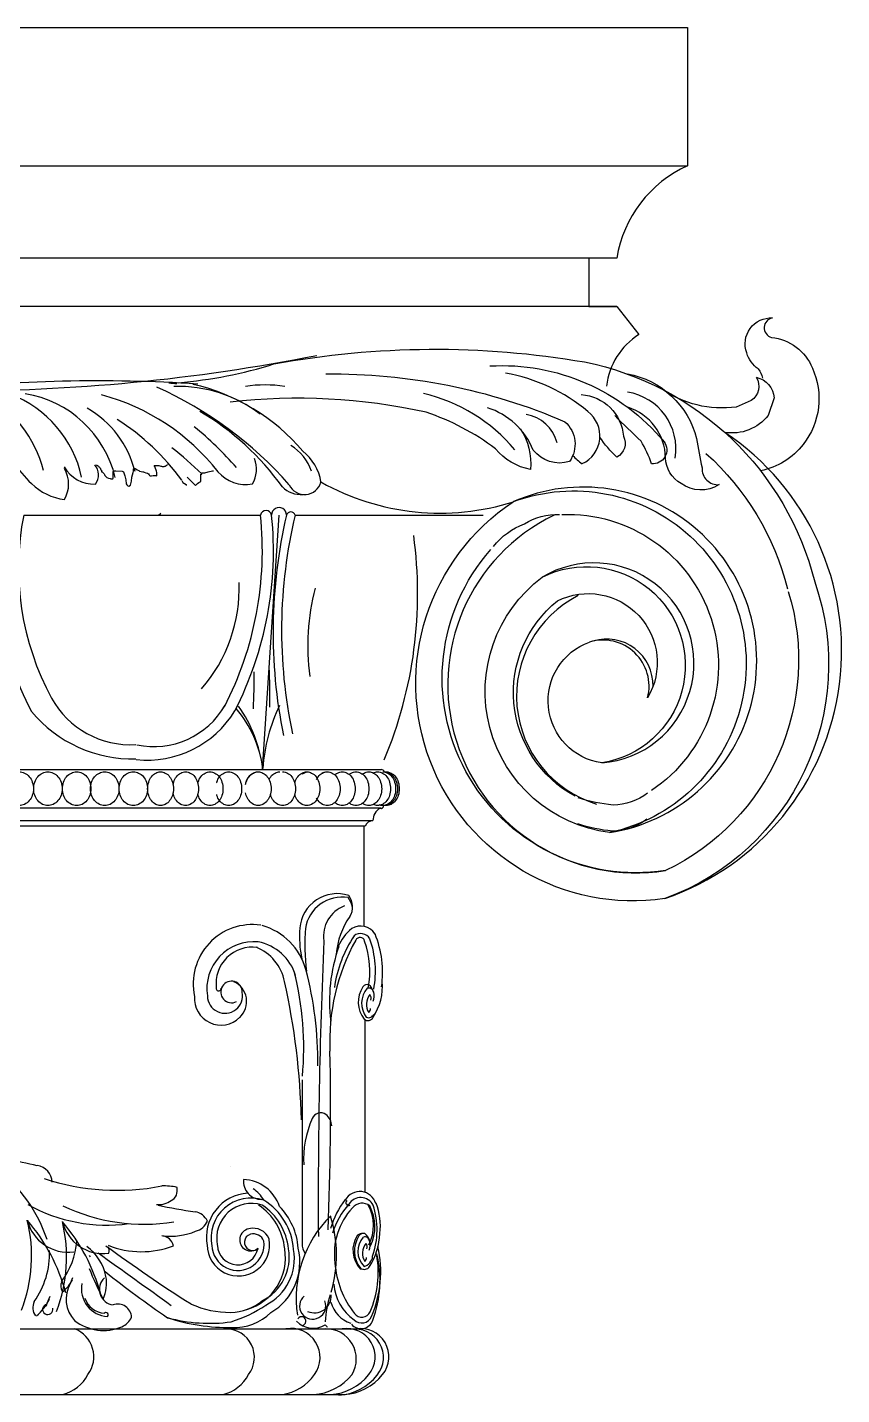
# Model space of a CAD drawing. Extents: x 15151 to 53333, y -36484 to -6005.
# Drawn here: x 35164.8 to 35341.4, y -7448.5 to -7152.2 of the extents above; entities that cross this region are included whole.
import ezdxf

# ---------------------------------------------------------------- set-up
doc = ezdxf.new("R2010")
doc.units = 0
doc.header["$MEASUREMENT"] = 0
for name, color, linetype in [('3', 3, 'CONTINUOUS'), ('4', 4, 'CONTINUOUS'), ('7', 7, 'CONTINUOUS')]:
    doc.layers.add(name, color=color, linetype=linetype)

# ---------------------------------------------------------------- blocks, each defined once
blk = doc.blocks.new('A$C5F35165B')
at = {"layer": '3'}
for p, q in [((346.52, 2905.23), (346.67, 2905.15)), ((346.67, 2905.15), (346.82, 2905.08)), ((346.82, 2905.08), (347.04, 2904.93)), ((347.04, 2904.93), (347.11, 2904.78)), ((347.11, 2904.78), (347.26, 2904.71)), ((347.26, 2904.71), (347.33, 2904.56)), ((347.33, 2904.56), (347.48, 2904.41)), ((347.48, 2904.41), (347.48, 2904.26)), ((347.48, 2904.26), (347.56, 2904.12)), ((347.56, 2904.12), (347.71, 2904.04)), ((347.71, 2904.04), (347.71, 2903.67)), ((347.71, 2903.67), (347.85, 2903.67)), ((347.85, 2903.67), (348, 2903.52)), ((350.23, 2903.75), (350.38, 2903.82)), ((350.23, 2902.41), (350.23, 2903.75)), ((350.38, 2903.82), (350.53, 2903.89)), ((350.53, 2903.89), (350.75, 2903.89)), ((350.75, 2903.89), (352.16, 2903.82)), ((352.16, 2903.82), (352.45, 2903.67)), ((352.45, 2903.67), (352.75, 2902.78)), ((354.53, 2903.52), (354.61, 2903.82)), ((354.61, 2904.34), (354.76, 2904.41)), ((354.61, 2903.82), (354.61, 2904.34)), ((354.76, 2904.41), (354.98, 2904.41)), ((354.98, 2904.41), (355.13, 2904.34)), ((355.13, 2904.34), (355.42, 2904.12)), ((355.42, 2904.12), (355.79, 2903.97)), ((355.79, 2903.97), (355.94, 2903.82)), ((355.94, 2903.82), (356.31, 2903.75)), ((356.31, 2903.75), (356.61, 2903.67)), ((356.61, 2903.67), (356.76, 2903.67)), ((356.76, 2903.67), (356.91, 2903.6)), ((356.91, 2903.6), (357.28, 2903.45)), ((359.13, 2905.08), (360.1, 2905.08)), ((359.21, 2904.86), (359.13, 2905.08)), ((359.28, 2904.64), (359.21, 2904.86)), ((359.58, 2903.82), (359.28, 2904.64)), ((359.65, 2903.52), (359.58, 2903.82)), ((360.1, 2905.08), (360.54, 2904.93)), ((360.54, 2904.93), (360.69, 2904.93)), ((360.69, 2904.93), (360.84, 2904.86)), ((360.84, 2904.86), (361.29, 2904.86)), ((361.29, 2904.86), (361.43, 2904.93)), ((361.43, 2904.93), (361.58, 2904.93)), ((361.58, 2904.93), (361.66, 2905.08)), ((361.66, 2905.08), (361.8, 2905.08)), ((361.8, 2905.08), (361.95, 2905.23)), ((361.95, 2905.23), (362.03, 2905.3)), ((370.12, 2903.44), (370.81, 2903.67)), ((370.81, 2903.67), (371.72, 2903.9)), ((371.72, 2903.9), (371.95, 2903.9)), ((348, 2903.52), (348.08, 2903.37)), ((348.08, 2903.37), (348.23, 2903.23)), ((348.23, 2903.23), (348.3, 2903.08)), ((348.3, 2903.08), (348.37, 2902.86)), ((348.37, 2902.86), (348.52, 2902.71)), ((348.52, 2902.71), (348.67, 2902.63)), ((348.67, 2902.63), (348.82, 2902.48)), ((348.82, 2902.48), (349.19, 2902.34)), ((349.19, 2902.34), (349.56, 2902.26)), ((349.56, 2902.26), (349.71, 2902.19)), ((349.71, 2902.19), (350.15, 2902.19)), ((350.15, 2902.19), (350.23, 2902.41)), ((352.75, 2902.78), (352.97, 2901.97)), ((352.97, 2901.97), (353.05, 2901.08)), ((353.05, 2901.08), (353.2, 2900.85)), ((353.2, 2900.85), (353.42, 2900.63)), ((353.42, 2900.63), (353.57, 2900.56)), ((353.57, 2900.56), (353.94, 2900.78)), ((353.94, 2900.78), (354.16, 2901.67)), ((354.16, 2901.67), (354.24, 2902.56)), ((354.24, 2902.56), (354.53, 2903.52)), ((357.28, 2903.45), (357.65, 2903.37)), ((357.65, 2903.37), (357.87, 2903.23)), ((357.87, 2903.23), (358.02, 2903)), ((358.02, 2903), (358.09, 2902.86)), ((358.09, 2902.86), (358.24, 2902.78)), ((358.24, 2902.78), (358.54, 2902.78)), ((358.54, 2902.78), (358.91, 2902.86)), ((358.91, 2902.86), (359.5, 2902.86)), ((359.5, 2902.86), (359.65, 2902.78)), ((359.65, 2902.78), (359.65, 2903.52)), ((365.09, 2901.84), (365.32, 2901.39)), ((365.32, 2901.39), (366.01, 2900.93)), ((366.01, 2900.93), (366.01, 2900.7)), ((366.26, 2902.5), (368.06, 2900.7)), ((368.06, 2900.7), (368.29, 2900.93)), ((368.29, 2900.93), (368.52, 2901.16)), ((368.52, 2901.16), (368.75, 2901.39)), ((368.75, 2901.39), (369.21, 2901.62)), ((369.21, 2903.21), (369.44, 2903.21)), ((369.21, 2901.62), (369.21, 2903.21)), ((369.44, 2903.44), (370.12, 2903.44)), ((369.44, 2903.21), (369.44, 2903.44)), ((360.06, 2894.31), (360.52, 2894.76)), ((330.8, 2894.32), (382.16, 2894.32)), ((359.83, 2894.31), (360.06, 2894.31)), ((386.11, 2894.32), (382.51, 2839.18)), ((389.69, 2894.32), (430.42, 2894.32)), ((141.45, 2839.15), (408.33, 2839.15)), ((141.45, 2830.89), (408.33, 2830.89)), ((143.46, 2828.15), (406.54, 2828.15)), ((145.11, 2826.96), (404.89, 2826.96)), ((391.16, 2771.95), (391.2, 2736.49)), ((375.69, 2753.16), (375.69, 2753.16)), ((345.01, 2733.84), (345.24, 2733.61)), ((404.53, 2730.85), (403.87, 2730.89)), ((149.49, 2703.74), (400.51, 2703.74))]:
    blk.add_line(p, q, dxfattribs=at)
for points in [[(396.35, 2924.89, -0.104951), (448.16, 2914.55, 0.221203)], [(431.89, 2926.63, -0.237883), (469.67, 2910.2, -0.64651), (466.97, 2905.41, 0.048956), (464.7, 2910.33, -0.009812), (458.97, 2915.89)], [(453.15, 2916.73, 0.132842), (435.28, 2925.08)], [(461.78, 2924.93, -0.291551), (476.75, 2910.88, 0.011196), (477.92, 2904.52, 0.455307), (481.61, 2900.91, -0.307915), (473.38, 2901.15, -0.266647), (470, 2906.72, 0.32295), (461.81, 2917.67)], [(490.12, 2925.97, -0.113598), (491.05, 2923.99)], [(489.67, 2924.19, -0.398494), (488.58, 2919.11), (485.35, 2917.73, -0.188097), (469.11, 2921.66)], [(489.67, 2924.19, -0.322783), (493.59, 2919.69), (492.29, 2915.92, -0.274151), (482.84, 2912.23)], [(451.73, 2920.41, -0.371939), (460.89, 2911.39, -0.405473), (459.44, 2906.87, -0.062902), (455.76, 2911.23, 0.132842)], [(433.15, 2908.68, 0.079313), (418.08, 2916.6)], [(449.17, 2905.92, -0.312172), (441.32, 2908.39, 0.222238), (431.37, 2917.58)], [(438.48, 2912.99, -0.175361), (440.71, 2904.21, -0.180934), (433.15, 2908.68)], [(448.16, 2914.55, -0.384918), (449.17, 2905.92)], [(449.9, 2907.25, 0.079774), (451.94, 2905.45)], [(478.77, 2907.68, -0.149462), (496.45, 2878.35, -0.289154)], [(437.04, 2897.22, -1.075913), (457.83, 2825.51, -0.674065), (443.27, 2880.85, -1.169786), (456.2, 2840.62, -0.782705), (453.5, 2866.8)], [(432.7, 2887.5, -0.141031), (439.4, 2892.41, -0.148741), (447.02, 2894.41, -0.651484)], [(447.5, 2894.44, -0.757341), (466.95, 2834.62, -0.651484)], [(496.63, 2877.75, -0.372058), (470.02, 2817.28, -0.70027), (432.09, 2886.82, -1.005835)], [(450.38, 2833.39, -0.536167), (446.56, 2875.72, -0.746775), (466.12, 2854.72)], [(365.91, 2838.68, -0.124737), (366.94, 2838.42, -0.105773), (367.89, 2837.61, -0.086744), (368.49, 2836.46, -0.076846), (368.71, 2835.02, -0.076846), (368.49, 2833.58, -0.086744), (367.89, 2832.43, -0.105773), (366.94, 2831.62, -0.124737), (365.91, 2831.36, -0.124737), (364.88, 2831.62, -0.105773), (363.93, 2832.43, -0.086744), (363.34, 2833.58, -0.030484), (363.2, 2834.14, -0.076846)], [(363.2, 2835.9, -0.030484), (363.34, 2836.46, -0.086744), (363.93, 2837.61, -0.105773), (364.88, 2838.42, -0.124737), (365.91, 2838.68, -0.124737)], [(371.21, 2838.68, -0.124737), (372.24, 2838.42, -0.105773), (373.19, 2837.61, -0.086744), (373.79, 2836.46, -0.076846), (374.01, 2835.02, -0.076846), (373.79, 2833.58, -0.086744), (373.19, 2832.43, -0.105773), (372.24, 2831.62, -0.124737), (371.21, 2831.36, -0.124737), (370.18, 2831.62, -0.105773), (369.23, 2832.43, -0.086744), (368.64, 2833.58, -0.014029), (368.56, 2833.84, -0.076846)], [(368.56, 2836.2, -0.014029), (368.64, 2836.46, -0.086744), (369.23, 2837.61, -0.105773), (370.18, 2838.42, -0.124737), (371.21, 2838.68, -0.124737)], [(375.26, 2838.68, -0.124737), (376.29, 2838.42, -0.105773), (377.24, 2837.61, -0.086744), (377.84, 2836.46, -0.076846), (378.06, 2835.02, -0.076846), (377.84, 2833.58, -0.086744), (377.24, 2832.43, -0.105773), (376.29, 2831.62, -0.124737), (375.26, 2831.36, -0.124737), (374.23, 2831.62, -0.105773), (373.28, 2832.43, -0.086744), (372.69, 2833.58, -0.010757), (372.63, 2833.78, -0.076846)], [(372.63, 2836.26, -0.010757), (372.69, 2836.46, -0.086744), (373.28, 2837.61, -0.105773), (374.23, 2838.42, -0.124737), (375.26, 2838.68, -0.124737)], [(381.66, 2838.68, -0.124737), (382.69, 2838.42, -0.105773), (383.64, 2837.61, -0.086744), (384.23, 2836.46, -0.076846), (384.46, 2835.02, -0.076846), (384.23, 2833.58, -0.086744), (383.64, 2832.43, -0.105773), (382.69, 2831.62, -0.124737), (381.66, 2831.36, -0.124737), (380.63, 2831.62, -0.105773), (379.68, 2832.43, -0.086744), (379.08, 2833.58, -0.030484), (378.94, 2834.14, -0.076846)], [(378.94, 2835.9, -0.030484), (379.08, 2836.46, -0.086744), (379.68, 2837.61, -0.105773), (380.63, 2838.42, -0.124737), (381.66, 2838.68, -0.124737)], [(378.96, 2836.28, -0.010088), (379.02, 2836.46, -0.086744), (379.61, 2837.61, -0.105773), (380.56, 2838.42, -0.124737), (381.59, 2838.68, -0.124737)], [(384.02, 2837.04, -0.044648), (384.37, 2837.61, -0.105773), (385.32, 2838.42, -0.124737), (386.35, 2838.68, -0.124737)], [(386.96, 2838.68, -0.124737), (387.99, 2838.42, -0.105773), (388.93, 2837.61, -0.086744), (389.53, 2836.46, -0.076846), (389.75, 2835.02, -0.076846), (389.53, 2833.58, -0.086744), (388.93, 2832.43, -0.105773), (387.99, 2831.62, -0.124737), (386.96, 2831.36, -0.124737), (385.93, 2831.62, -0.105773), (384.98, 2832.43, -0.086744), (384.38, 2833.58, -0.014029), (384.31, 2833.84, -0.076846)], [(392.22, 2838.68, -0.124737), (393.25, 2838.42, -0.105773), (394.2, 2837.61, -0.086744), (394.8, 2836.46, -0.076846), (395.02, 2835.02, -0.076846), (394.8, 2833.58, -0.086744), (394.2, 2832.43, -0.105773), (393.25, 2831.62, -0.124737), (392.22, 2831.36, -0.124737), (391.19, 2831.62, -0.105773), (390.24, 2832.43, -0.086744), (389.65, 2833.58, -0.010757), (389.59, 2833.78, -0.076846)], [(389.59, 2836.26, -0.010757), (389.65, 2836.46, -0.086744), (390.24, 2837.61, -0.105773), (391.19, 2838.42, -0.124737), (392.22, 2838.68, -0.124737)], [(391.23, 2838.21, -0.032083), (391.56, 2838.42, -0.124737), (392.59, 2838.68, -0.124737)], [(396.64, 2838.68, -0.124737), (397.67, 2838.42, -0.105773), (398.62, 2837.61, -0.086744), (399.21, 2836.46, -0.076846), (399.44, 2835.02, -0.076846), (399.21, 2833.58, -0.086744), (398.62, 2832.43, -0.105773), (397.67, 2831.62, -0.124737), (396.64, 2831.36, -0.124737), (395.61, 2831.62, -0.105773), (394.66, 2832.43, -0.044648), (394.3, 2833, -0.076846)], [(394.3, 2837.04, -0.044648), (394.66, 2837.61, -0.105773), (395.61, 2838.42, -0.124737), (396.64, 2838.68, -0.124737)], [(395.51, 2838.45, -0.116254), (396.47, 2838.68, -0.124737)], [(399.9, 2838.68, -0.124737), (400.93, 2838.42, -0.105773), (401.88, 2837.61, -0.086744), (402.47, 2836.46, -0.076846), (402.7, 2835.02, -0.076846), (402.47, 2833.58, -0.086744), (401.88, 2832.43, -0.105773), (400.93, 2831.62, -0.124737), (399.9, 2831.36, -0.124737), (398.87, 2831.62, -0.042432), (398.45, 2831.9, -0.086744)], [(398.45, 2838.14, -0.042432), (398.87, 2838.42, -0.124737), (399.9, 2838.68, -0.124737)], [(402.87, 2838.68, -0.124737), (403.9, 2838.42, -0.105773), (404.85, 2837.61, -0.086744), (405.45, 2836.46, -0.076846), (405.67, 2835.02, -0.076846), (405.45, 2833.58, -0.086744), (404.85, 2832.43, -0.105773), (403.9, 2831.62, -0.124737), (402.87, 2831.36, -0.124737), (401.84, 2831.62, -0.032083), (401.52, 2831.83, -0.086744)], [(401.52, 2838.21, -0.032083), (401.84, 2838.42, -0.124737), (402.87, 2838.68, -0.124737)], [(405.64, 2838.68, -0.124737), (406.67, 2838.42, -0.105773), (407.62, 2837.61, -0.086744), (408.21, 2836.46, -0.076846), (408.44, 2835.02, -0.076846), (408.21, 2833.58, -0.086744), (407.62, 2832.43, -0.105773), (406.67, 2831.62, -0.124737), (405.64, 2831.36, -0.124737), (404.61, 2831.62, -0.035057), (404.26, 2831.85, -0.086744)], [(404.26, 2838.19, -0.035057), (404.61, 2838.42, -0.124737), (405.64, 2838.68, -0.124737)], [(407.57, 2838.68, -0.124737), (408.6, 2838.42, -0.105773), (409.55, 2837.61, -0.086744), (410.14, 2836.46, -0.076846), (410.37, 2835.02, -0.076846), (410.14, 2833.58, -0.086744), (409.55, 2832.43, -0.105773), (408.6, 2831.62, -0.124737), (407.57, 2831.36, -0.116254), (406.6, 2831.59, -0.105773)], [(406.6, 2838.45, -0.116254), (407.57, 2838.68, -0.124737)], [(408.66, 2838.68, -0.124737), (409.69, 2838.42, -0.105773), (410.64, 2837.61, -0.086744), (411.24, 2836.46, -0.076846), (411.46, 2835.02, -0.076846), (411.24, 2833.58, -0.086744), (410.64, 2832.43, -0.105773), (409.69, 2831.62, -0.124737), (408.66, 2831.36, -0.086641), (407.93, 2831.49, -0.070041)], [(409.05, 2838.68, -0.124737), (410.08, 2838.42, -0.105773), (411.03, 2837.61, -0.086744), (411.63, 2836.46, -0.076846), (411.85, 2835.02, -0.076846), (411.63, 2833.58, -0.086744), (411.03, 2832.43, -0.105773), (410.08, 2831.62, -0.124737), (409.05, 2831.36, -0.059904), (408.54, 2831.42, -0.021059)], [(409.06, 2838.68, -0.146448), (410.48, 2838.42, -0.105773), (411.43, 2837.61, -0.086744), (412.03, 2836.46, -0.076846), (412.25, 2835.02, -0.076846), (412.03, 2833.58, -0.086744), (411.43, 2832.43, -0.105773), (410.48, 2831.62, -0.124737), (409.46, 2831.36, -0.059904), (408.94, 2831.42, -0.021059)], [(466.1, 2834.07, -0.163863), (458.61, 2831.45, -0.04872), (451.08, 2833.02, -0.746775)], [(465.97, 2828.44, -0.163863), (458.48, 2825.81, -0.04872), (450.95, 2827.39, -0.746775)]]:
    blk.add_lwpolyline(points, format="xyb", dxfattribs=at)
for points in [[(329.83, 2838.68, -0.114439), (330.98, 2838.41, -0.10373), (332.01, 2837.61, -0.091479), (332.67, 2836.45, -0.08437), (332.92, 2835.02, -0.08437), (332.67, 2833.59, -0.091479), (332.01, 2832.43, -0.10373), (330.98, 2831.63, -0.114439), (329.83, 2831.36, -0.114439), (328.67, 2831.63, -0.10373), (327.64, 2832.43, -0.091479), (326.98, 2833.59, -0.08437), (326.73, 2835.02, -0.08437), (326.98, 2836.45, -0.091479), (327.64, 2837.61, -0.10373), (328.67, 2838.41, -0.114439)], [(336.06, 2838.68, -0.114439), (337.21, 2838.41, -0.10373), (338.24, 2837.61, -0.091479), (338.91, 2836.45, -0.08437), (339.15, 2835.02, -0.08437), (338.91, 2833.59, -0.091479), (338.24, 2832.43, -0.10373), (337.21, 2831.63, -0.114439), (336.06, 2831.36, -0.114439), (334.9, 2831.63, -0.10373), (333.87, 2832.43, -0.091479), (333.21, 2833.59, -0.08437), (332.97, 2835.02, -0.08437), (333.21, 2836.45, -0.091479), (333.87, 2837.61, -0.10373), (334.9, 2838.41, -0.114439)], [(342.29, 2838.68, -0.114439), (343.45, 2838.41, -0.10373), (344.48, 2837.61, -0.091479), (345.14, 2836.45, -0.08437), (345.38, 2835.02, -0.08437), (345.14, 2833.59, -0.091479), (344.48, 2832.43, -0.10373), (343.45, 2831.63, -0.114439), (342.29, 2831.36, -0.114439), (341.14, 2831.63, -0.10373), (340.11, 2832.43, -0.091479), (339.44, 2833.59, -0.08437), (339.2, 2835.02, -0.08437), (339.44, 2836.45, -0.091479), (340.11, 2837.61, -0.10373), (341.14, 2838.41, -0.114439)], [(348.37, 2838.68, -0.114439), (349.53, 2838.41, -0.10373), (350.56, 2837.61, -0.091479), (351.22, 2836.45, -0.08437), (351.47, 2835.02, -0.08437), (351.22, 2833.59, -0.091479), (350.56, 2832.43, -0.10373), (349.53, 2831.63, -0.114439), (348.37, 2831.36, -0.114439), (347.22, 2831.63, -0.10373), (346.19, 2832.43, -0.091479), (345.53, 2833.59, -0.08437), (345.28, 2835.02, -0.08437), (345.53, 2836.45, -0.091479), (346.19, 2837.61, -0.10373), (347.22, 2838.41, -0.114439)], [(354.57, 2838.68, -0.114439), (355.73, 2838.41, -0.10373), (356.76, 2837.61, -0.091479), (357.42, 2836.45, -0.08437), (357.67, 2835.02, -0.08437), (357.42, 2833.59, -0.091479), (356.76, 2832.43, -0.10373), (355.73, 2831.63, -0.114439), (354.57, 2831.36, -0.114439), (353.42, 2831.63, -0.10373), (352.39, 2832.43, -0.091479), (351.73, 2833.59, -0.08437), (351.48, 2835.02, -0.08437), (351.73, 2836.45, -0.091479), (352.39, 2837.61, -0.10373), (353.42, 2838.41, -0.114439)], [(360.48, 2838.68, -0.124737), (361.51, 2838.42, -0.105773), (362.46, 2837.61, -0.086744), (363.06, 2836.46, -0.076846), (363.28, 2835.02, -0.076846), (363.06, 2833.58, -0.086744), (362.46, 2832.43, -0.105773), (361.51, 2831.62, -0.124737), (360.48, 2831.36, -0.124737), (359.45, 2831.62, -0.105773), (358.5, 2832.43, -0.086744), (357.91, 2833.58, -0.076846), (357.68, 2835.02, -0.076846), (357.91, 2836.46, -0.086744), (358.5, 2837.61, -0.105773), (359.45, 2838.42, -0.124737)]]:
    blk.add_lwpolyline(points, format="xyb", close=True, dxfattribs=at)
for centre, radius, start, end in [((316.18, 3323.3), 402.06, 269.7547, 281.2118), ((325.68, 2845.73), 83.51, 41.3457, 65.962), ((360.09, 2882.54), 40.39, 84.4324, 86.9166), ((364.34, 2892.97), 29.21, 52.606, 91.8488), ((357.86, 2879.94), 43.77, 40.1095, 77.3035), ((383.16, 2892.42), 30.09, 81.8343, 98.1657), ((309.07, 2897.11), 26.95, 14.7594, 60.7096), ((318.92, 2897.13), 25.04, 12.4482, 68.8437), ((327.19, 2896.8), 24.14, 13.5149, 80.5995), ((335.56, 2874.5), 47.43, 37.9827, 75.1738), ((390.21, 2789.91), 129.71, 77.5941, 96.4613), ((408.96, 2884.58), 37.08, 40.1041, 76.7154), ((459.72, 2908.59), 12.55, 351.0654, 80.7355), ((333.4, 2898.29), 22.23, 14.2705, 59.7677), ((339.36, 2866.33), 58.51, 35.6092, 59.5405), ((438.42, 2907.87), 8.34, 14.7727, 80.7169), ((449.13, 2911.46), 6.63, 295.0661, 52.6327), ((323.88, 2871.97), 50.91, 35.9388, 57.7405), ((321.96, 2857.06), 72.68, 40.8454, 50.9028), ((451.41, 2864.92), 56.79, 288.9181, 56.404), ((307.93, 2839.53), 88.54, 45.9954, 51.5718), ((375.04, 2904.27), 6.26, 329.313, 21.4903), ((383.29, 2900.5), 10.45, 18.4686, 58.5695), ((384.97, 2899.88), 10.42, 8.8537, 52.3781), ((344.52, 2914.79), 18.17, 209.1435, 228.6707), ((346.01, 2908.47), 7.44, 209.7412, 272.5789), ((333.8, 2901.04), 6.75, 330.1206, 29.8794), ((343.82, 2903.04), 3.22, 321.649, 42.17), ((378.93, 2908.83), 7.9, 220.6459, 280.8675), ((341.1, 2909.71), 12.11, 224.9488, 263.1141), ((391.72, 2902.44), 3.68, 204.8887, 344.9435), ((421.06, 2947.35), 52.62, 240.6519, 287.6824), ((390.99, 2904.6), 5.85, 225.9304, 273.5323), ((452.13, 2862.73), 37.65, 278.7092, 113.6342), ((383.37, 2894.07), 1.23, 11.831, 168.169), ((386.19, 2894.33), 1.61, 359.9057, 180.0943), ((388.75, 2894.04), 0.985, 16.6611, 163.3389), ((391.79, 2882.84), 66.95, 170.1217, 207.679), ((388.83, 2882.88), 59.15, 168.846, 208.4888), ((308.67, 2886.66), 73.89, 332.7204, 5.9511), ((308.7, 2886.61), 76.27, 332.9024, 5.8058), ((496.7, 2868.94), 111.82, 166.8785, 191.5358), ((493.94, 2869.34), 107.21, 166.5219, 192.0595), ((463.56, 2857.56), 40.79, 115.774, 279.108), ((323.41, 2877.25), 92.83, 337.2121, 7.8152), ((454.46, 2862.25), 21.71, 274.6, 121.0349), ((344.23, 2878.49), 33.31, 319.0015, 2.0632), ((442.68, 2865.95), 50.26, 165.5816, 187.5372), ((462.11, 2855.08), 24.42, 116.8767, 253.1883), ((456.41, 2857.21), 10.02, 345.5978, 106.8765), ((457.27, 2857.42), 10.02, 358.6406, 106.8765), ((168.68, 2861.31), 212.14, 357.576, 359.7343), ((222.18, 2853.88), 162.03, 359.574, 2.6301), ((353.97, 2864.1), 19.55, 208.8367, 273.368), ((354.48, 2870.11), 28.65, 219.8858, 271.3475), ((357.56, 2863.56), 22.34, 264.0067, 328.4488), ((358.98, 2862.03), 17.89, 258.2717, 330.0617), ((358.46, 2836.42), 24.36, 7.0597, 40.8784), ((353.22, 2835.78), 29.64, 7.0427, 35.3053), ((421.32, 2836.43), 38.8, 154.6248, 175.5808), ((408.33, 2838.37), 0.793, 17.769, 91.3865), ((409.64, 2828.14), 3.1, 120.1924, 180.7123), ((408.34, 2831.28), 0.529, 241.4476, 9.3969), ((406.54, 2826.32), 1.77, 90.0685, 159.9958), ((398.8, 2804.13), 8.15, 72.2481, 175.0352), ((398.22, 2809.44), 3.93, 327.026, 38.6487), ((399.81, 2803.54), 8, 80.3523, 171.2536), ((402.82, 2803.07), 7, 110.7005, 188.3343), ((397.43, 2808.53), 4.71, 9.1341, 37.9831), ((415.53, 2797.61), 17.04, 145.3427, 174.7358), ((380.37, 2792.77), 12.8, 81.6151, 192.4127), ((378.76, 2792.16), 13.74, 15.5645, 74.0751), ((414.16, 2802.98), 23.55, 175.4802, 191.7668), ((441.48, 2801.22), 49.71, 175.7669, 186.6702), ((425.29, 2788.06), 27.38, 146.5503, 171.8387), ((408.33, 2796.85), 10.13, 129.075, 156.9144), ((403.87, 2801.52), 3.73, 32.6811, 121.0684), ((403.86, 2801.27), 2.35, 31.4053, 126.8914), ((386.49, 2795.2), 22.15, 351.9073, 22.1116), ((380.74, 2791.64), 10.22, 84.9094, 188.6068), ((380.43, 2792.77), 7.92, 82.3396, 186.7826), ((377.42, 2791.27), 10.14, 11.0659, 68.184), ((379.64, 2791.43), 10.59, 17.0104, 79.0543), ((1672.83, 2746.32), 1278.15, 177.50109, 180.37441), ((432.15, 2789.04), 35.03, 160.3831, 187.2493), ((442.29, 2780.35), 45.12, 151.0481, 182.7751), ((403.75, 2801.76), 1.03, 14.3947, 154.9609), ((386.47, 2795.5), 19.4, 348.9728, 19.625), ((386.47, 2795.5), 20.62, 348.9728, 19.625), ((386.47, 2795.5), 20.62, 348.9728, 19.625), ((655.46, 2772.3), 258.3, 174.0286, 174.0945), ((326.18, 2778.99), 65.37, 354.4748, 14.564), ((318.46, 2776.18), 76.12, 359.1022, 14.9719), ((373.09, 2791.73), 0.538, 168.9362, 7.1857), ((375.88, 2790.97), 2.34, 358.5202, 297.295), ((374.47, 2788.92), 4.69, 312.6691, 65.9848), ((240.26, 2760.13), 150.79, 1.2011, 12.6768), ((409.28, 2788.79), 5.92, 146.3131, 218.8468), ((409.15, 2788.52), 5.06, 139.515, 216.9242), ((405.34, 2791.39), 1.2, 75.0994, 145.0424), ((405.66, 2790.84), 0.993, 5.2487, 109.7149), ((403.67, 2790.13), 3.13, 337.7473, 50.7172), ((396.71, 2792.14), 11.89, 326.0334, 5.4224), ((373.58, 2789.52), 5.73, 174.9389, 315.1844), ((374.47, 2790.17), 3.82, 180.7624, 11.2364), ((408.54, 2788.31), 3.41, 141.5433, 211.9759), ((405.01, 2789.67), 1.15, 337.5839, 41.7539), ((405.46, 2786.01), 1.22, 229.6414, 335.0671), ((405.58, 2786.64), 1.25, 247.6735, 339.1712), ((405.07, 2787.29), 0.935, 307.3805, 7.8323), ((-242.93, 2765.78), 640.28, 357.63823, 1.10893), ((395.23, 2762.82), 1.97, 55.6189, 158.986), ((394.19, 2761.79), 3.42, 2.3447, 50.8161), ((412.91, 2754.71), 21.42, 155.7099, 183.1567), ((291.97, 2572), 186.06, 77.0204, 81.1912), ((333.19, 2749.61), 3.82, 2.4435, 81.5712), ((305.54, 2727.25), 31.96, 18.3566, 51.9275), ((351.1, 2797.95), 49.96, 251.4941, 281.1512), ((382.39, 2749.94), 3.92, 174.5818, 270.2204), ((378.23, 2741.85), 8.46, 18.1412, 88.2946), ((361.24, 2736.69), 12.26, 76.7411, 92.2674), ((362.1, 2747.62), 1.94, 290.691, 339.2645), ((359.26, 2748.18), 4.82, 345.0218, 5.1417), ((379.98, 2737.83), 9.56, 93.3257, 190.8272), ((375.85, 2741.64), 8.21, 31.0892, 54.7927), ((403.69, 2744.12), 3.62, 15.7308, 151.0916), ((348.78, 2775.37), 34.92, 240.7187, 277.907), ((357.03, 2782.13), 41.48, 244.7089, 278.8024), ((360.11, 2749.25), 4.36, 262.9196, 307.8167), ((387.82, 2879.84), 137.94, 258.3378, 261.7266), ((380.11, 2737.63), 8.69, 71.4807, 191.2653), ((380.22, 2737.59), 7.57, 72.4859, 191.1305), ((374.59, 2734.06), 12.89, 5.6282, 56.4939), ((375.39, 2734.06), 12.89, 5.6282, 56.4939), ((375.73, 2734.3), 13.61, 3.7648, 58.3095), ((376.12, 2734.47), 14.26, 4.0128, 44.6177), ((416, 2734.3), 19.42, 142.8131, 163.8995), ((414.16, 2733.57), 17.18, 138.3039, 162.5628), ((412.77, 2734.23), 14.6, 136.9467, 187.8438), ((401.29, 2745.33), 0.626, 134.2377, 298.93), ((403.91, 2743.42), 3.01, 27.3454, 148.6159), ((404.19, 2742.49), 2.7, 51.8621, 140.5764), ((397.29, 2740.35), 9.37, 333.4467, 28.4161), ((397.62, 2740.15), 9.37, 333.4467, 28.4161), ((390.07, 2739.43), 17.37, 340.7675, 18.035), ((394.06, 2740.31), 14.09, 353.2481, 20.288), ((299.64, 2733.77), 32.88, 339.0772, 13.6804), ((340.39, 2743.63), 9.04, 193.3386, 278.1574), ((301.24, 2715.29), 40.09, 15.1312, 40.7537), ((307.23, 2733.5), 32.88, 339.0246, 13.6278), ((347.99, 2743.33), 9.04, 193.2859, 278.1048), ((308.81, 2715.02), 40.09, 15.0785, 40.7011), ((367.28, 2739.58), 3.82, 27.3765, 79.5729), ((367.22, 2742.77), 3.73, 283.4368, 337.4714), ((414.73, 2724.65), 24.85, 134.2711, 188.6161), ((370.6, 2733.95), 28.04, 343.4182, 17.5654), ((360.43, 2735.17), 3.01, 15.7295, 83.1059), ((362.76, 2751.47), 13.43, 262.3476, 293.3741), ((380.06, 2737.26), 2.41, 100.0705, 310.6577), ((380.44, 2736.74), 1.78, 105.5013, 312.1518), ((380.62, 2736.1), 3.67, 21.3988, 105.5013), ((380.62, 2736.1), 2.45, 21.3988, 105.5013), ((408.06, 2734.99), 5.86, 146.0871, 224.3376), ((408.44, 2734.85), 5.92, 146.3131, 218.8468), ((404.47, 2736.21), 2.42, 91.6427, 120.9689), ((407.82, 2734.77), 4.57, 137.3399, 225.4983), ((404.5, 2737.44), 1.2, 75.0994, 145.0424), ((404.82, 2736.9), 0.993, 5.2487, 109.7149), ((402.83, 2736.18), 3.13, 337.7473, 50.7172), ((393.29, 2739.3), 14.77, 328.0221, 357.5001), ((318.11, 2734.4), 18.31, 324.8991, 1.6171), ((325.22, 2738.46), 17.19, 323.4672, 355.139), ((338.29, 2727.28), 10.56, 11.2218, 53.8811), ((529.57, 2980.86), 304.47, 233.5409, 237.7485), ((356.34, 2754.17), 19.48, 248.2353, 290.9992), ((347.74, 2734.89), 1.61, 341.2974, 30.9207), ((377.37, 2736.21), 6.78, 180.4662, 10.4436), ((377.26, 2736.31), 5.68, 182.5431, 6.939), ((377.26, 2736.31), 4.46, 183.3378, 348.6025), ((375.81, 2733.42), 11.76, 286.618, 9.3537), ((377.93, 2733.46), 10.46, 295.7147, 10.299), ((378.42, 2733.09), 11.08, 296.0203, 10.9261), ((378, 2732.48), 12.7, 300.3369, 13.6006), ((394.2, 2736.25), 3.01, 175.4146, 219.6354), ((407.69, 2734.36), 3.41, 141.5433, 211.9759), ((404.16, 2735.72), 1.15, 337.5839, 41.7539), ((383.64, 2730.39), 24.6, 336.6472, 12.6668), ((-1478.41, 165.41), 3151.4, 54.24953, 54.60429), ((418.27, 2733.7), 20.02, 184.1978, 218.2368), ((404.03, 2733.88), 2.45, 283.7277, 355.8765), ((404.22, 2733.34), 0.935, 307.3805, 7.8323), ((386.8, 2730.1), 20.9, 336.247, 10.445), ((383.06, 2728.52), 25.02, 339.7114, 13.2432), ((354.7, 2723.03), 14.59, 155.7361, 161.9602), ((401.78, 2753.27), 60.97, 201.3445, 208.2365), ((350.61, 2726.52), 3.4, 132.5887, 262.8035), ((340.15, 2727.85), 8.62, 336.5615, 9.9007), ((481.89, 2896.97), 213.43, 231.3154, 235.8238), ((404.66, 2732.23), 1.38, 232.9268, 326.8788), ((340.94, 2727.3), 2.11, 154.0346, 215.5021), ((333.73, 2732.56), 8.61, 311.1519, 332.496), ((346.73, 2724.43), 6.73, 149.7536, 223.5543), ((349.35, 2726.66), 6.03, 169.3216, 266.2637), ((408.23, 2728.31), 10.17, 183.5093, 235.5989), ((335.8, 2722.55), 3.02, 154.0346, 215.5021), ((325.5, 2730.06), 12.31, 311.1519, 332.496), ((336.02, 2722.19), 1.12, 102.4491, 13.219), ((355.46, 2716.45), 20.84, 155.7361, 161.9602), ((348.48, 2725.95), 4.58, 196.7978, 268.3487), ((351.21, 2720.33), 3, 2.9264, 109.9741), ((375.48, 2741.94), 20.39, 245.7129, 270.5757), ((375.71, 2732.02), 10.47, 269.8546, 311.109), ((368.08, 2745.02), 26.65, 286.7741, 304.7965), ((369.03, 2737.55), 20.6, 314.5635, 314.5773), ((393.47, 2722.91), 2.84, 130.0847, 22.8792), ((393.82, 2725.15), 3.7, 247.1423, 2.5315), ((421.03, 2717.91), 24.92, 162.6812, 176.2897), ((403.64, 2725.31), 6.39, 194.0735, 252.563), ((348.67, 2721.02), 0.476, 306.3795, 133.099), ((350.35, 2722.33), 4.27, 293.9161, 334.3767), ((371.06, 2753.21), 34.04, 254.5707, 277.9568), ((375.15, 2760.12), 41.84, 251.6781, 271.0775), ((376.53, 2729.49), 11.22, 266.9874, 314.7037), ((391.07, 2719.65), 0.947, 275.7502, 147.5983), ((404.12, 2721.52), 2.28, 224.4608, 337.2137), ((404.13, 2722.45), 1.95, 215.7231, 336.8233), ((339.56, 2711.93), 6.46, 323.3072, 69.4112), ((348.12, 2727.7), 10.09, 231.629, 293.1361), ((374.66, 2711.79), 6.18, 322.9366, 89.2177), ((388.76, 2711.76), 6.31, 324.1704, 99.7666), ((393.58, 2723.19), 5.09, 224.7236, 301.0751), ((393.71, 2715.92), 3.83, 38.12, 49.2846), ((396.39, 2711.43), 6.55, 329.0628, 91.4537), ((400.89, 2711.92), 6.13, 321.0101, 99.5063), ((402.69, 2711.79), 6.13, 321.0101, 99.5063), ((403.97, 2720.7), 2.69, 219.3882, 341.4955), ((403.88, 2711.92), 6.13, 321.0101, 99.5063), ((337.05, 2712.14), 8.7, 284.9159, 332.0844), ((371.95, 2712.13), 8.65, 283.9411, 331.9996), ((385.07, 2714.45), 10.88, 279.709, 324.0551), ((392.97, 2715.26), 11.55, 273.5479, 321.4846), ((396.62, 2715.26), 11.55, 273.5479, 321.4846), ((399.61, 2715.26), 11.55, 273.5479, 321.4846), ((398.42, 2715.12), 11.55, 273.5479, 321.4846)]:
    blk.add_arc(centre, radius, start, end, dxfattribs=at)
at = {"layer": '4', "color": 4}
for p, q in [((404.64, 2805.22), (404.62, 2826.97)), ((404.89, 2747.53), (404.89, 2784.93)), ((145.74, 2717.97), (402.87, 2717.97))]:
    blk.add_line(p, q, dxfattribs=at)
for points in [[(98.2, 2922.28, 0.22794), (91.2, 2933.42), (91.2, 2939.52), (97.29, 2939.52), (97.29, 2950.01), (91.2, 2950, 0.256033), (75, 2970), (75, 3000), (474.78, 3000), (474.78, 2970, 0.252271), (459.44, 2950), (453.34, 2950.01), (453.34, 2939.52), (459.44, 2939.52), (464.24, 2933.42, 0.22794), (457.23, 2922.28)], [(490.12, 2925.97, -0.162338), (487.61, 2929.44, -0.540491), (493.22, 2937.04, 0.793357), (492.96, 2932.78, -0.279865), (501.84, 2926.18, -0.279144), (499.87, 2909.64, -0.179765), (490.62, 2903.89)], [(364.35, 2922.99, 0.053579), (385.08, 2927.05, -0.088434), (452.44, 2927.49, -0.289179), (502.36, 2879.83)], [(502.36, 2879.83, -0.409314), (469.83, 2811.2, -0.801586), (436.99, 2897.18, -1.075913)]]:
    blk.add_lwpolyline(points, format="xyb", dxfattribs=at)
blk.add_arc((347.11, 2596.95), 326.45, 86.2363, 96.5328, dxfattribs=at)
at = {"layer": '7'}
for p, q in [((75, 2970), (474.78, 2970)), ((459.44, 2950), (305.1, 2950)), ((459.44, 2939.52), (316.04, 2939.52))]:
    blk.add_line(p, q, dxfattribs=at)

msp = doc.modelspace()

# ---------------------------------------------------------------- block references
at = {"layer": '3'}
msp.add_blockref('A$C5F35165B', (34833.22, -10152.17), dxfattribs=at)

doc.saveas('drawing.dxf')
